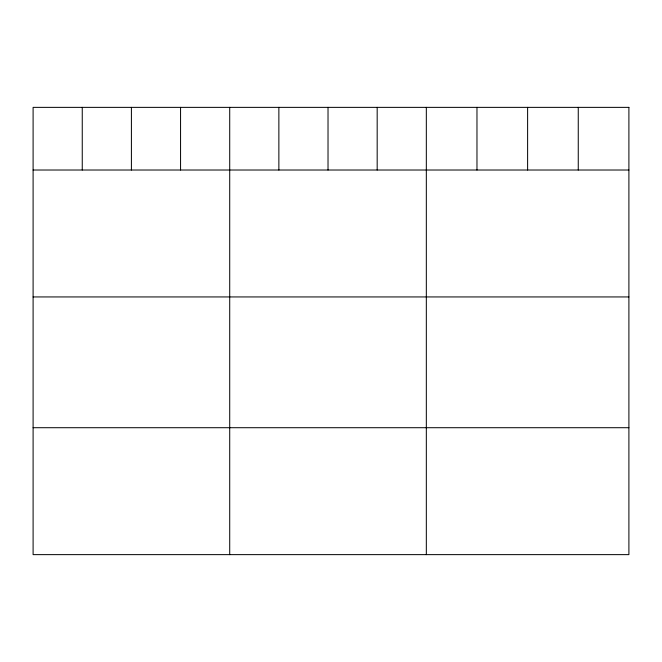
<?xml version="1.0" encoding="UTF-8"?>
<svg xmlns="http://www.w3.org/2000/svg" width="662" height="662" viewBox="0 0 662 662"><rect width="100%" height="100%" fill="white"/><g stroke="black" fill="none" stroke-linecap="round" stroke-linejoin="round"><path stroke-width="0.99" d="M33.1 170.018L628.9 170.018M33.1 296.94L628.9 296.94M33.1 427.71L628.9 427.71M578.257 107.368L578.257 170.018M527.614 107.368L527.614 170.018M476.971 107.368L476.971 170.018M426.328 107.368L426.328 554.632M377.175 107.368L377.175 170.018M328.021 107.368L328.021 170.018M278.868 107.368L278.868 170.018M229.714 107.368L229.714 554.632M180.56 107.368L180.56 170.018M131.407 107.368L131.407 170.018M82.254 107.368L82.254 170.018M628.9 107.368L33.1 107.368L33.1 554.632L628.9 554.632L628.9 107.368"/></g></svg>
